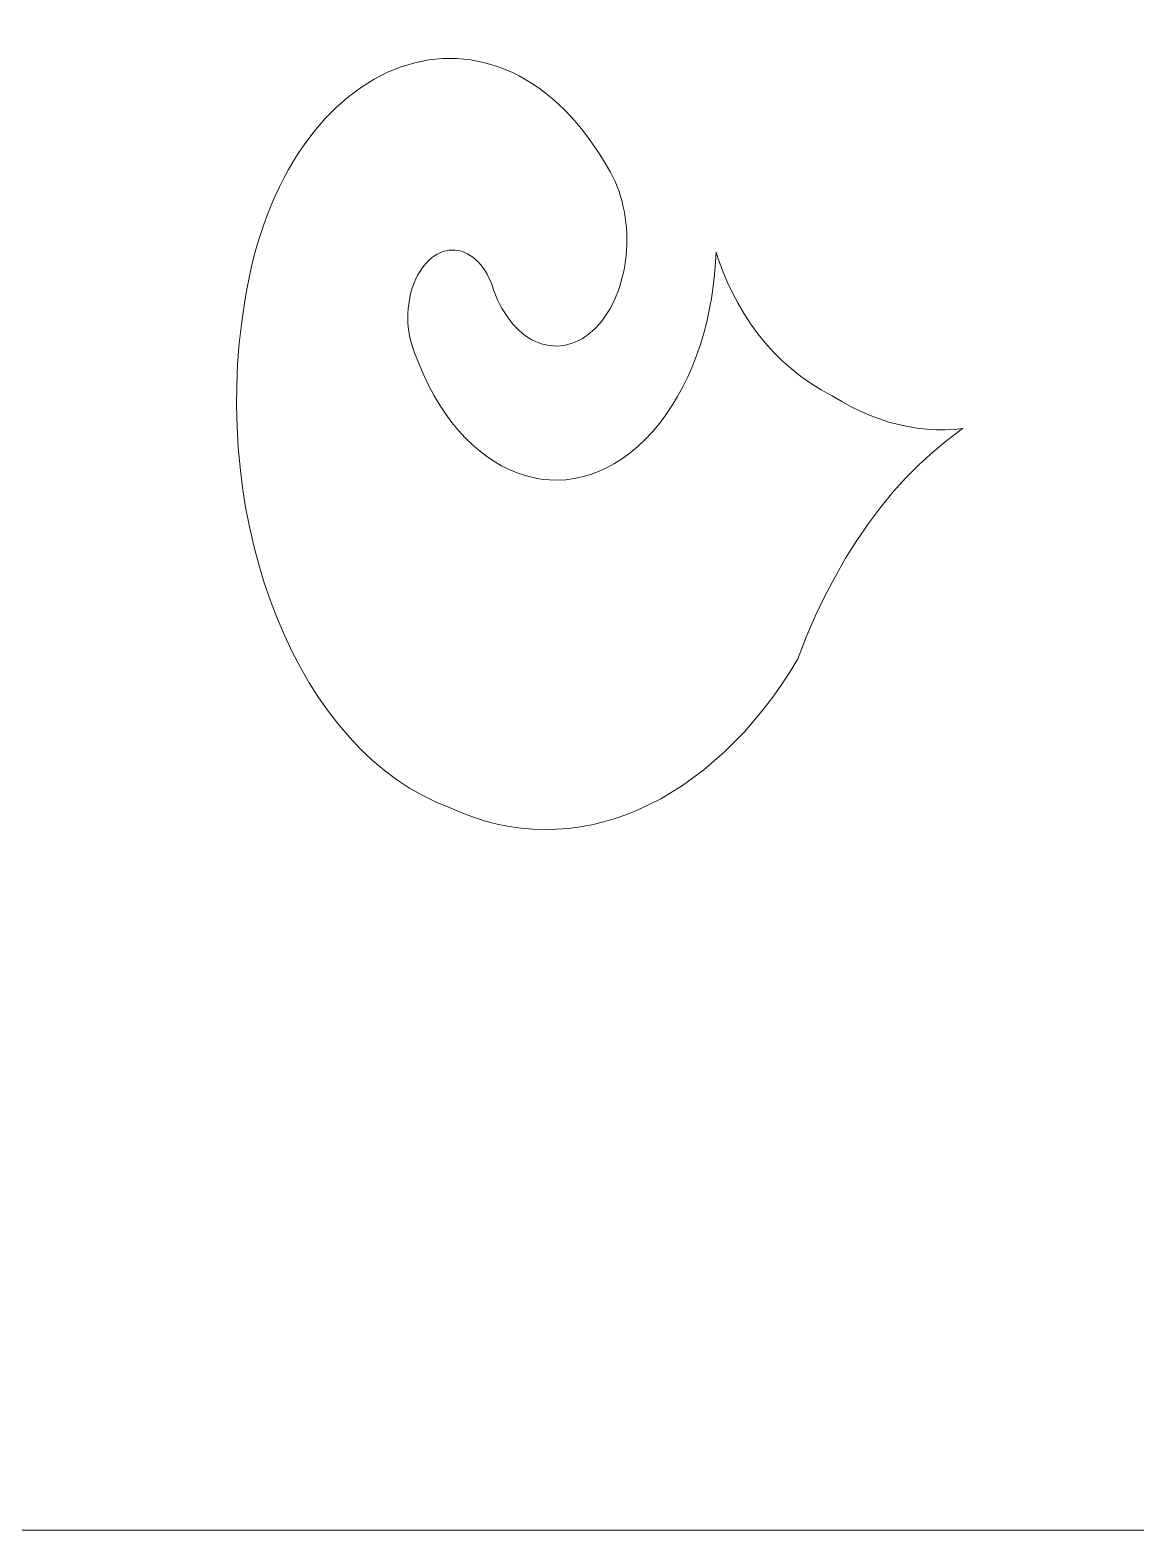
# Model space of a CAD drawing. Header units: centimetres. Extents: x -9.1 to 5.1, y -12.3 to 13.3.
# Drawn here: x -5.335 to -3.776, y -12.328 to -10.215 of the extents above; entities that cross this region are included whole.
import ezdxf

# ---------------------------------------------------------------- set-up
doc = ezdxf.new("R2010")
doc.units = ezdxf.units.CM
doc.header["$MEASUREMENT"] = 0
doc.layers.add('layer 1', color=7, linetype='Continuous')

msp = doc.modelspace()

# ---------------------------------------------------------------- linework, layer by layer
at = {"layer": 'layer 1', "color": 242, "lineweight": 9}
for points, knots in [([(5.08841, -12.32848), (5.08841, -12.32848), (-9.09402, -12.32848), (-9.09402, -12.32848), (-9.09402, -12.32848), (-9.09402, -12.32848), (-9.09402, 0.32731), (-9.09402, 0.32731), (-9.09402, 0.32731), (-9.09402, 0.32731), (5.0911, 0.32731), (5.0911, 0.32731), (5.0911, 0.32731), (5.0911, 0.32731), (5.0911, -12.32848), (5.0911, -12.32848), (5.0911, -12.32848), (5.0911, -12.32848), (5.08841, -12.32848), (5.08841, -12.32848)], [0, 0, 0, 0, 0.1666667, 0.1666667, 0.1666667, 0.1666667, 0.3333333, 0.3333333, 0.3333333, 0.3333333, 0.5, 0.5, 0.5, 0.5, 0.6666667, 0.6666667, 0.6666667, 0.6666667, 1, 1, 1, 1]), ([(-4.02047, -10.77651), (-4.02047, -10.77651), (-4.02307, -10.77825), (-4.02307, -10.77825), (-4.02307, -10.77825), (-4.02307, -10.77825), (-4.04316, -10.79324), (-4.04316, -10.79324), (-4.04316, -10.79324), (-4.04316, -10.79324), (-4.06281, -10.80955), (-4.06281, -10.80955), (-4.06281, -10.80955), (-4.06281, -10.80955), (-4.08202, -10.82716), (-4.08202, -10.82716), (-4.08202, -10.82716), (-4.08202, -10.82716), (-4.10071, -10.84606), (-4.10071, -10.84606), (-4.10071, -10.84606), (-4.10071, -10.84606), (-4.11887, -10.8662), (-4.11887, -10.8662), (-4.11887, -10.8662), (-4.11887, -10.8662), (-4.13646, -10.8876), (-4.13646, -10.8876), (-4.13646, -10.8876), (-4.13646, -10.8876), (-4.15345, -10.91021), (-4.15345, -10.91021), (-4.15345, -10.91021), (-4.15345, -10.91021), (-4.16981, -10.93403), (-4.16981, -10.93403), (-4.16981, -10.93403), (-4.16981, -10.93403), (-4.18551, -10.95902), (-4.18551, -10.95902), (-4.18551, -10.95902), (-4.18551, -10.95902), (-4.20049, -10.98516), (-4.20049, -10.98516), (-4.20049, -10.98516), (-4.20049, -10.98516), (-4.21474, -11.01246), (-4.21474, -11.01246), (-4.21474, -11.01246), (-4.21474, -11.01246), (-4.22822, -11.04086), (-4.22822, -11.04086), (-4.22822, -11.04086), (-4.22822, -11.04086), (-4.2409, -11.07037), (-4.2409, -11.07037), (-4.2409, -11.07037), (-4.2409, -11.07037), (-4.25274, -11.10095), (-4.25274, -11.10095), (-4.25274, -11.10095), (-4.25274, -11.10095), (-4.26435, -11.11985), (-4.26435, -11.11985), (-4.26435, -11.11985), (-4.26435, -11.11985), (-4.27639, -11.13803), (-4.27639, -11.13803), (-4.27639, -11.13803), (-4.27639, -11.13803), (-4.28878, -11.15552), (-4.28878, -11.15552), (-4.28878, -11.15552), (-4.28878, -11.15552), (-4.30155, -11.17227), (-4.30155, -11.17227), (-4.30155, -11.17227), (-4.30155, -11.17227), (-4.31468, -11.1883), (-4.31468, -11.1883), (-4.31468, -11.1883), (-4.31468, -11.1883), (-4.32816, -11.20358), (-4.32816, -11.20358), (-4.32816, -11.20358), (-4.32816, -11.20358), (-4.34194, -11.21811), (-4.34194, -11.21811), (-4.34194, -11.21811), (-4.34194, -11.21811), (-4.35603, -11.23189), (-4.35603, -11.23189), (-4.35603, -11.23189), (-4.35603, -11.23189), (-4.38507, -11.25712), (-4.38507, -11.25712), (-4.38507, -11.25712), (-4.38507, -11.25712), (-4.41512, -11.27922), (-4.41512, -11.27922), (-4.41512, -11.27922), (-4.41512, -11.27922), (-4.44607, -11.29808), (-4.44607, -11.29808), (-4.44607, -11.29808), (-4.44607, -11.29808), (-4.47776, -11.31365), (-4.47776, -11.31365), (-4.47776, -11.31365), (-4.47776, -11.31365), (-4.49385, -11.32018), (-4.49385, -11.32018), (-4.49385, -11.32018), (-4.49385, -11.32018), (-4.51007, -11.32585), (-4.51007, -11.32585), (-4.51007, -11.32585), (-4.51007, -11.32585), (-4.52643, -11.33066), (-4.52643, -11.33066), (-4.52643, -11.33066), (-4.52643, -11.33066), (-4.54289, -11.33461), (-4.54289, -11.33461), (-4.54289, -11.33461), (-4.54289, -11.33461), (-4.55943, -11.33767), (-4.55943, -11.33767), (-4.55943, -11.33767), (-4.55943, -11.33767), (-4.57605, -11.33985), (-4.57605, -11.33985), (-4.57605, -11.33985), (-4.57605, -11.33985), (-4.59272, -11.34114), (-4.59272, -11.34114), (-4.59272, -11.34114), (-4.59272, -11.34114), (-4.60944, -11.3415), (-4.60944, -11.3415), (-4.60944, -11.3415), (-4.60944, -11.3415), (-4.62618, -11.34096), (-4.62618, -11.34096), (-4.62618, -11.34096), (-4.62618, -11.34096), (-4.64293, -11.33949), (-4.64293, -11.33949), (-4.64293, -11.33949), (-4.64293, -11.33949), (-4.65968, -11.33709), (-4.65968, -11.33709), (-4.65968, -11.33709), (-4.65968, -11.33709), (-4.67639, -11.33374), (-4.67639, -11.33374), (-4.67639, -11.33374), (-4.67639, -11.33374), (-4.69305, -11.32944), (-4.69305, -11.32944), (-4.69305, -11.32944), (-4.69305, -11.32944), (-4.70965, -11.32416), (-4.70965, -11.32416), (-4.70965, -11.32416), (-4.70965, -11.32416), (-4.72618, -11.31794), (-4.72618, -11.31794), (-4.72618, -11.31794), (-4.72618, -11.31794), (-4.74262, -11.31071), (-4.74262, -11.31071), (-4.74262, -11.31071), (-4.74262, -11.31071), (-4.76224, -11.30283), (-4.76224, -11.30283), (-4.76224, -11.30283), (-4.76224, -11.30283), (-4.78137, -11.29357), (-4.78137, -11.29357), (-4.78137, -11.29357), (-4.78137, -11.29357), (-4.79999, -11.28296), (-4.79999, -11.28296), (-4.79999, -11.28296), (-4.79999, -11.28296), (-4.81805, -11.27104), (-4.81805, -11.27104), (-4.81805, -11.27104), (-4.81805, -11.27104), (-4.83558, -11.2579), (-4.83558, -11.2579), (-4.83558, -11.2579), (-4.83558, -11.2579), (-4.85252, -11.24355), (-4.85252, -11.24355), (-4.85252, -11.24355), (-4.85252, -11.24355), (-4.86888, -11.22804), (-4.86888, -11.22804), (-4.86888, -11.22804), (-4.86888, -11.22804), (-4.88462, -11.21141), (-4.88462, -11.21141), (-4.88462, -11.21141), (-4.88462, -11.21141), (-4.89974, -11.19372), (-4.89974, -11.19372), (-4.89974, -11.19372), (-4.89974, -11.19372), (-4.91421, -11.17501), (-4.91421, -11.17501), (-4.91421, -11.17501), (-4.91421, -11.17501), (-4.92801, -11.15532), (-4.92801, -11.15532), (-4.92801, -11.15532), (-4.92801, -11.15532), (-4.94113, -11.13471), (-4.94113, -11.13471), (-4.94113, -11.13471), (-4.94113, -11.13471), (-4.95356, -11.1132), (-4.95356, -11.1132), (-4.95356, -11.1132), (-4.95356, -11.1132), (-4.96527, -11.09085), (-4.96527, -11.09085), (-4.96527, -11.09085), (-4.96527, -11.09085), (-4.97623, -11.06772), (-4.97623, -11.06772), (-4.97623, -11.06772), (-4.97623, -11.06772), (-4.98644, -11.04382), (-4.98644, -11.04382), (-4.98644, -11.04382), (-4.98644, -11.04382), (-4.99588, -11.01924), (-4.99588, -11.01924), (-4.99588, -11.01924), (-4.99588, -11.01924), (-5.00452, -10.99398), (-5.00452, -10.99398), (-5.00452, -10.99398), (-5.00452, -10.99398), (-5.01236, -10.9681), (-5.01236, -10.9681), (-5.01236, -10.9681), (-5.01236, -10.9681), (-5.01935, -10.94167), (-5.01935, -10.94167), (-5.01935, -10.94167), (-5.01935, -10.94167), (-5.02551, -10.91471), (-5.02551, -10.91471), (-5.02551, -10.91471), (-5.02551, -10.91471), (-5.03081, -10.88728), (-5.03081, -10.88728), (-5.03081, -10.88728), (-5.03081, -10.88728), (-5.0352, -10.85939), (-5.0352, -10.85939), (-5.0352, -10.85939), (-5.0352, -10.85939), (-5.03871, -10.83113), (-5.03871, -10.83113), (-5.03871, -10.83113), (-5.03871, -10.83113), (-5.04129, -10.80254), (-5.04129, -10.80254), (-5.04129, -10.80254), (-5.04129, -10.80254), (-5.04292, -10.77363), (-5.04292, -10.77363), (-5.04292, -10.77363), (-5.04292, -10.77363), (-5.0436, -10.74448), (-5.0436, -10.74448), (-5.0436, -10.74448), (-5.0436, -10.74448), (-5.04331, -10.71511), (-5.04331, -10.71511), (-5.04331, -10.71511), (-5.04331, -10.71511), (-5.04204, -10.6856), (-5.04204, -10.6856), (-5.04204, -10.6856), (-5.04204, -10.6856), (-5.03972, -10.65597), (-5.03972, -10.65597), (-5.03972, -10.65597), (-5.03972, -10.65597), (-5.0364, -10.62624), (-5.0364, -10.62624), (-5.0364, -10.62624), (-5.0364, -10.62624), (-5.03201, -10.59651), (-5.03201, -10.59651), (-5.03201, -10.59651), (-5.03201, -10.59651), (-5.0292, -10.58001), (-5.0292, -10.58001), (-5.0292, -10.58001), (-5.0292, -10.58001), (-5.02605, -10.56386), (-5.02605, -10.56386), (-5.02605, -10.56386), (-5.02605, -10.56386), (-5.02254, -10.5481), (-5.02254, -10.5481), (-5.02254, -10.5481), (-5.02254, -10.5481), (-5.01871, -10.5327), (-5.01871, -10.5327), (-5.01871, -10.5327), (-5.01871, -10.5327), (-5.01455, -10.51769), (-5.01455, -10.51769), (-5.01455, -10.51769), (-5.01455, -10.51769), (-5.01006, -10.50306), (-5.01006, -10.50306), (-5.01006, -10.50306), (-5.01006, -10.50306), (-5.00528, -10.48881), (-5.00528, -10.48881), (-5.00528, -10.48881), (-5.00528, -10.48881), (-5.00018, -10.47495), (-5.00018, -10.47495), (-5.00018, -10.47495), (-5.00018, -10.47495), (-4.9948, -10.46148), (-4.9948, -10.46148), (-4.9948, -10.46148), (-4.9948, -10.46148), (-4.98915, -10.4484), (-4.98915, -10.4484), (-4.98915, -10.4484), (-4.98915, -10.4484), (-4.98322, -10.43573), (-4.98322, -10.43573), (-4.98322, -10.43573), (-4.98322, -10.43573), (-4.97702, -10.42344), (-4.97702, -10.42344), (-4.97702, -10.42344), (-4.97702, -10.42344), (-4.97057, -10.41157), (-4.97057, -10.41157), (-4.97057, -10.41157), (-4.97057, -10.41157), (-4.96388, -10.40009), (-4.96388, -10.40009), (-4.96388, -10.40009), (-4.96388, -10.40009), (-4.95695, -10.38905), (-4.95695, -10.38905), (-4.95695, -10.38905), (-4.95695, -10.38905), (-4.9498, -10.3784), (-4.9498, -10.3784), (-4.9498, -10.3784), (-4.9498, -10.3784), (-4.93482, -10.35835), (-4.93482, -10.35835), (-4.93482, -10.35835), (-4.93482, -10.35835), (-4.91906, -10.34), (-4.91906, -10.34), (-4.91906, -10.34), (-4.91906, -10.34), (-4.90258, -10.32337), (-4.90258, -10.32337), (-4.90258, -10.32337), (-4.90258, -10.32337), (-4.88545, -10.30847), (-4.88545, -10.30847), (-4.88545, -10.30847), (-4.88545, -10.30847), (-4.86773, -10.29534), (-4.86773, -10.29534), (-4.86773, -10.29534), (-4.86773, -10.29534), (-4.8495, -10.284), (-4.8495, -10.284), (-4.8495, -10.284), (-4.8495, -10.284), (-4.83082, -10.27448), (-4.83082, -10.27448), (-4.83082, -10.27448), (-4.83082, -10.27448), (-4.8118, -10.26681), (-4.8118, -10.26681), (-4.8118, -10.26681), (-4.8118, -10.26681), (-4.79248, -10.261), (-4.79248, -10.261), (-4.79248, -10.261), (-4.79248, -10.261), (-4.77293, -10.25709), (-4.77293, -10.25709), (-4.77293, -10.25709), (-4.77293, -10.25709), (-4.75323, -10.25509), (-4.75323, -10.25509), (-4.75323, -10.25509), (-4.75323, -10.25509), (-4.73346, -10.25504), (-4.73346, -10.25504), (-4.73346, -10.25504), (-4.73346, -10.25504), (-4.71369, -10.25696), (-4.71369, -10.25696), (-4.71369, -10.25696), (-4.71369, -10.25696), (-4.69399, -10.26087), (-4.69399, -10.26087), (-4.69399, -10.26087), (-4.69399, -10.26087), (-4.67444, -10.26681), (-4.67444, -10.26681), (-4.67444, -10.26681), (-4.67444, -10.26681), (-4.65508, -10.27478), (-4.65508, -10.27478), (-4.65508, -10.27478), (-4.65508, -10.27478), (-4.64552, -10.27956), (-4.64552, -10.27956), (-4.64552, -10.27956), (-4.64552, -10.27956), (-4.63603, -10.28485), (-4.63603, -10.28485), (-4.63603, -10.28485), (-4.63603, -10.28485), (-4.62662, -10.29066), (-4.62662, -10.29066), (-4.62662, -10.29066), (-4.62662, -10.29066), (-4.61732, -10.29699), (-4.61732, -10.29699), (-4.61732, -10.29699), (-4.61732, -10.29699), (-4.60812, -10.30387), (-4.60812, -10.30387), (-4.60812, -10.30387), (-4.60812, -10.30387), (-4.59906, -10.31127), (-4.59906, -10.31127), (-4.59906, -10.31127), (-4.59906, -10.31127), (-4.5901, -10.3192), (-4.5901, -10.3192), (-4.5901, -10.3192), (-4.5901, -10.3192), (-4.58129, -10.32769), (-4.58129, -10.32769), (-4.58129, -10.32769), (-4.58129, -10.32769), (-4.57263, -10.33671), (-4.57263, -10.33671), (-4.57263, -10.33671), (-4.57263, -10.33671), (-4.5641, -10.34629), (-4.5641, -10.34629), (-4.5641, -10.34629), (-4.5641, -10.34629), (-4.55574, -10.3564), (-4.55574, -10.3564), (-4.55574, -10.3564), (-4.55574, -10.3564), (-4.54756, -10.36707), (-4.54756, -10.36707), (-4.54756, -10.36707), (-4.54756, -10.36707), (-4.53956, -10.37831), (-4.53956, -10.37831), (-4.53956, -10.37831), (-4.53956, -10.37831), (-4.53174, -10.3901), (-4.53174, -10.3901), (-4.53174, -10.3901), (-4.53174, -10.3901), (-4.52412, -10.40244), (-4.52412, -10.40244), (-4.52412, -10.40244), (-4.52412, -10.40244), (-4.51672, -10.41537), (-4.51672, -10.41537), (-4.51672, -10.41537), (-4.51672, -10.41537), (-4.51332, -10.42184), (-4.51332, -10.42184), (-4.51332, -10.42184), (-4.51332, -10.42184), (-4.5102, -10.42852), (-4.5102, -10.42852), (-4.5102, -10.42852), (-4.5102, -10.42852), (-4.50736, -10.43535), (-4.50736, -10.43535), (-4.50736, -10.43535), (-4.50736, -10.43535), (-4.50478, -10.44233), (-4.50478, -10.44233), (-4.50478, -10.44233), (-4.50478, -10.44233), (-4.50249, -10.44945), (-4.50249, -10.44945), (-4.50249, -10.44945), (-4.50249, -10.44945), (-4.50046, -10.45669), (-4.50046, -10.45669), (-4.50046, -10.45669), (-4.50046, -10.45669), (-4.49871, -10.46402), (-4.49871, -10.46402), (-4.49871, -10.46402), (-4.49871, -10.46402), (-4.49724, -10.47146), (-4.49724, -10.47146), (-4.49724, -10.47146), (-4.49724, -10.47146), (-4.49601, -10.47896), (-4.49601, -10.47896), (-4.49601, -10.47896), (-4.49601, -10.47896), (-4.49504, -10.48652), (-4.49504, -10.48652), (-4.49504, -10.48652), (-4.49504, -10.48652), (-4.49436, -10.49411), (-4.49436, -10.49411), (-4.49436, -10.49411), (-4.49436, -10.49411), (-4.49392, -10.50173), (-4.49392, -10.50173), (-4.49392, -10.50173), (-4.49392, -10.50173), (-4.49376, -10.50937), (-4.49376, -10.50937), (-4.49376, -10.50937), (-4.49376, -10.50937), (-4.49385, -10.51698), (-4.49385, -10.51698), (-4.49385, -10.51698), (-4.49385, -10.51698), (-4.49419, -10.52458), (-4.49419, -10.52458), (-4.49419, -10.52458), (-4.49419, -10.52458), (-4.49479, -10.53214), (-4.49479, -10.53214), (-4.49479, -10.53214), (-4.49479, -10.53214), (-4.49565, -10.53964), (-4.49565, -10.53964), (-4.49565, -10.53964), (-4.49565, -10.53964), (-4.49675, -10.54708), (-4.49675, -10.54708), (-4.49675, -10.54708), (-4.49675, -10.54708), (-4.49811, -10.55443), (-4.49811, -10.55443), (-4.49811, -10.55443), (-4.49811, -10.55443), (-4.49971, -10.56168), (-4.49971, -10.56168), (-4.49971, -10.56168), (-4.49971, -10.56168), (-4.50157, -10.56879), (-4.50157, -10.56879), (-4.50157, -10.56879), (-4.50157, -10.56879), (-4.50367, -10.57579), (-4.50367, -10.57579), (-4.50367, -10.57579), (-4.50367, -10.57579), (-4.50602, -10.58262), (-4.50602, -10.58262), (-4.50602, -10.58262), (-4.50602, -10.58262), (-4.50861, -10.5893), (-4.50861, -10.5893), (-4.50861, -10.5893), (-4.50861, -10.5893), (-4.51145, -10.5958), (-4.51145, -10.5958), (-4.51145, -10.5958), (-4.51145, -10.5958), (-4.51452, -10.60208), (-4.51452, -10.60208), (-4.51452, -10.60208), (-4.51452, -10.60208), (-4.51782, -10.60816), (-4.51782, -10.60816), (-4.51782, -10.60816), (-4.51782, -10.60816), (-4.52137, -10.61402), (-4.52137, -10.61402), (-4.52137, -10.61402), (-4.52137, -10.61402), (-4.52517, -10.61962), (-4.52517, -10.61962), (-4.52517, -10.61962), (-4.52517, -10.61962), (-4.52918, -10.62497), (-4.52918, -10.62497), (-4.52918, -10.62497), (-4.52918, -10.62497), (-4.53343, -10.63003), (-4.53343, -10.63003), (-4.53343, -10.63003), (-4.53343, -10.63003), (-4.53792, -10.63481), (-4.53792, -10.63481), (-4.53792, -10.63481), (-4.53792, -10.63481), (-4.54257, -10.6392), (-4.54257, -10.6392), (-4.54257, -10.6392), (-4.54257, -10.6392), (-4.54732, -10.64318), (-4.54732, -10.64318), (-4.54732, -10.64318), (-4.54732, -10.64318), (-4.55213, -10.64672), (-4.55213, -10.64672), (-4.55213, -10.64672), (-4.55213, -10.64672), (-4.55703, -10.64984), (-4.55703, -10.64984), (-4.55703, -10.64984), (-4.55703, -10.64984), (-4.56199, -10.65254), (-4.56199, -10.65254), (-4.56199, -10.65254), (-4.56199, -10.65254), (-4.567, -10.65483), (-4.567, -10.65483), (-4.567, -10.65483), (-4.567, -10.65483), (-4.57205, -10.6567), (-4.57205, -10.6567), (-4.57205, -10.6567), (-4.57205, -10.6567), (-4.57714, -10.65816), (-4.57714, -10.65816), (-4.57714, -10.65816), (-4.57714, -10.65816), (-4.58225, -10.65921), (-4.58225, -10.65921), (-4.58225, -10.65921), (-4.58225, -10.65921), (-4.58735, -10.65988), (-4.58735, -10.65988), (-4.58735, -10.65988), (-4.58735, -10.65988), (-4.59247, -10.66014), (-4.59247, -10.66014), (-4.59247, -10.66014), (-4.59247, -10.66014), (-4.59756, -10.66), (-4.59756, -10.66), (-4.59756, -10.66), (-4.59756, -10.66), (-4.60266, -10.65949), (-4.60266, -10.65949), (-4.60266, -10.65949), (-4.60266, -10.65949), (-4.6077, -10.65858), (-4.6077, -10.65858), (-4.6077, -10.65858), (-4.6077, -10.65858), (-4.61272, -10.6573), (-4.61272, -10.6573), (-4.61272, -10.6573), (-4.61272, -10.6573), (-4.61767, -10.65563), (-4.61767, -10.65563), (-4.61767, -10.65563), (-4.61767, -10.65563), (-4.62257, -10.65359), (-4.62257, -10.65359), (-4.62257, -10.65359), (-4.62257, -10.65359), (-4.62738, -10.65119), (-4.62738, -10.65119), (-4.62738, -10.65119), (-4.62738, -10.65119), (-4.63212, -10.64842), (-4.63212, -10.64842), (-4.63212, -10.64842), (-4.63212, -10.64842), (-4.63677, -10.64528), (-4.63677, -10.64528), (-4.63677, -10.64528), (-4.63677, -10.64528), (-4.64131, -10.64179), (-4.64131, -10.64179), (-4.64131, -10.64179), (-4.64131, -10.64179), (-4.64573, -10.63794), (-4.64573, -10.63794), (-4.64573, -10.63794), (-4.64573, -10.63794), (-4.65003, -10.63376), (-4.65003, -10.63376), (-4.65003, -10.63376), (-4.65003, -10.63376), (-4.65421, -10.62921), (-4.65421, -10.62921), (-4.65421, -10.62921), (-4.65421, -10.62921), (-4.65823, -10.62433), (-4.65823, -10.62433), (-4.65823, -10.62433), (-4.65823, -10.62433), (-4.66209, -10.61911), (-4.66209, -10.61911), (-4.66209, -10.61911), (-4.66209, -10.61911), (-4.66579, -10.61356), (-4.66579, -10.61356), (-4.66579, -10.61356), (-4.66579, -10.61356), (-4.66932, -10.60767), (-4.66932, -10.60767), (-4.66932, -10.60767), (-4.66932, -10.60767), (-4.67265, -10.60146), (-4.67265, -10.60146), (-4.67265, -10.60146), (-4.67265, -10.60146), (-4.67579, -10.59492), (-4.67579, -10.59492), (-4.67579, -10.59492), (-4.67579, -10.59492), (-4.67873, -10.58806), (-4.67873, -10.58806), (-4.67873, -10.58806), (-4.67873, -10.58806), (-4.68143, -10.5809), (-4.68143, -10.5809), (-4.68143, -10.5809), (-4.68143, -10.5809), (-4.68336, -10.57497), (-4.68336, -10.57497), (-4.68336, -10.57497), (-4.68336, -10.57497), (-4.68555, -10.56931), (-4.68555, -10.56931), (-4.68555, -10.56931), (-4.68555, -10.56931), (-4.68798, -10.56393), (-4.68798, -10.56393), (-4.68798, -10.56393), (-4.68798, -10.56393), (-4.69063, -10.55883), (-4.69063, -10.55883), (-4.69063, -10.55883), (-4.69063, -10.55883), (-4.69349, -10.55404), (-4.69349, -10.55404), (-4.69349, -10.55404), (-4.69349, -10.55404), (-4.69655, -10.54956), (-4.69655, -10.54956), (-4.69655, -10.54956), (-4.69655, -10.54956), (-4.6998, -10.54542), (-4.6998, -10.54542), (-4.6998, -10.54542), (-4.6998, -10.54542), (-4.70324, -10.5416), (-4.70324, -10.5416), (-4.70324, -10.5416), (-4.70324, -10.5416), (-4.70681, -10.53815), (-4.70681, -10.53815), (-4.70681, -10.53815), (-4.70681, -10.53815), (-4.71056, -10.53507), (-4.71056, -10.53507), (-4.71056, -10.53507), (-4.71056, -10.53507), (-4.71445, -10.53237), (-4.71445, -10.53237), (-4.71445, -10.53237), (-4.71445, -10.53237), (-4.71845, -10.53005), (-4.71845, -10.53005), (-4.71845, -10.53005), (-4.71845, -10.53005), (-4.72256, -10.52815), (-4.72256, -10.52815), (-4.72256, -10.52815), (-4.72256, -10.52815), (-4.72678, -10.52667), (-4.72678, -10.52667), (-4.72678, -10.52667), (-4.72678, -10.52667), (-4.7311, -10.52562), (-4.7311, -10.52562), (-4.7311, -10.52562), (-4.7311, -10.52562), (-4.73547, -10.52501), (-4.73547, -10.52501), (-4.73547, -10.52501), (-4.73547, -10.52501), (-4.73987, -10.52486), (-4.73987, -10.52486), (-4.73987, -10.52486), (-4.73987, -10.52486), (-4.74423, -10.52517), (-4.74423, -10.52517), (-4.74423, -10.52517), (-4.74423, -10.52517), (-4.74854, -10.52591), (-4.74854, -10.52591), (-4.74854, -10.52591), (-4.74854, -10.52591), (-4.75277, -10.52709), (-4.75277, -10.52709), (-4.75277, -10.52709), (-4.75277, -10.52709), (-4.75693, -10.5287), (-4.75693, -10.5287), (-4.75693, -10.5287), (-4.75693, -10.5287), (-4.76099, -10.53072), (-4.76099, -10.53072), (-4.76099, -10.53072), (-4.76099, -10.53072), (-4.76496, -10.53314), (-4.76496, -10.53314), (-4.76496, -10.53314), (-4.76496, -10.53314), (-4.76877, -10.53594), (-4.76877, -10.53594), (-4.76877, -10.53594), (-4.76877, -10.53594), (-4.77247, -10.53914), (-4.77247, -10.53914), (-4.77247, -10.53914), (-4.77247, -10.53914), (-4.77602, -10.54269), (-4.77602, -10.54269), (-4.77602, -10.54269), (-4.77602, -10.54269), (-4.7794, -10.54662), (-4.7794, -10.54662), (-4.7794, -10.54662), (-4.7794, -10.54662), (-4.78262, -10.55089), (-4.78262, -10.55089), (-4.78262, -10.55089), (-4.78262, -10.55089), (-4.78563, -10.55549), (-4.78563, -10.55549), (-4.78563, -10.55549), (-4.78563, -10.55549), (-4.78845, -10.56043), (-4.78845, -10.56043), (-4.78845, -10.56043), (-4.78845, -10.56043), (-4.79105, -10.56566), (-4.79105, -10.56566), (-4.79105, -10.56566), (-4.79105, -10.56566), (-4.79344, -10.57122), (-4.79344, -10.57122), (-4.79344, -10.57122), (-4.79344, -10.57122), (-4.79555, -10.57701), (-4.79555, -10.57701), (-4.79555, -10.57701), (-4.79555, -10.57701), (-4.79738, -10.58296), (-4.79738, -10.58296), (-4.79738, -10.58296), (-4.79738, -10.58296), (-4.79891, -10.58902), (-4.79891, -10.58902), (-4.79891, -10.58902), (-4.79891, -10.58902), (-4.80015, -10.59521), (-4.80015, -10.59521), (-4.80015, -10.59521), (-4.80015, -10.59521), (-4.80111, -10.60148), (-4.80111, -10.60148), (-4.80111, -10.60148), (-4.80111, -10.60148), (-4.80179, -10.60781), (-4.80179, -10.60781), (-4.80179, -10.60781), (-4.80179, -10.60781), (-4.80218, -10.61418), (-4.80218, -10.61418), (-4.80218, -10.61418), (-4.80218, -10.61418), (-4.80226, -10.62057), (-4.80226, -10.62057), (-4.80226, -10.62057), (-4.80226, -10.62057), (-4.80209, -10.62696), (-4.80209, -10.62696), (-4.80209, -10.62696), (-4.80209, -10.62696), (-4.8016, -10.63332), (-4.8016, -10.63332), (-4.8016, -10.63332), (-4.8016, -10.63332), (-4.80083, -10.63963), (-4.80083, -10.63963), (-4.80083, -10.63963), (-4.80083, -10.63963), (-4.79979, -10.64585), (-4.79979, -10.64585), (-4.79979, -10.64585), (-4.79979, -10.64585), (-4.79844, -10.652), (-4.79844, -10.652), (-4.79844, -10.652), (-4.79844, -10.652), (-4.79681, -10.65801), (-4.79681, -10.65801), (-4.79681, -10.65801), (-4.79681, -10.65801), (-4.79491, -10.6639), (-4.79491, -10.6639), (-4.79491, -10.6639), (-4.79491, -10.6639), (-4.7927, -10.66961), (-4.7927, -10.66961), (-4.7927, -10.66961), (-4.7927, -10.66961), (-4.78655, -10.68585), (-4.78655, -10.68585), (-4.78655, -10.68585), (-4.78655, -10.68585), (-4.77992, -10.70137), (-4.77992, -10.70137), (-4.77992, -10.70137), (-4.77992, -10.70137), (-4.77282, -10.71616), (-4.77282, -10.71616), (-4.77282, -10.71616), (-4.77282, -10.71616), (-4.76527, -10.73023), (-4.76527, -10.73023), (-4.76527, -10.73023), (-4.76527, -10.73023), (-4.75729, -10.74357), (-4.75729, -10.74357), (-4.75729, -10.74357), (-4.75729, -10.74357), (-4.74891, -10.75614), (-4.74891, -10.75614), (-4.74891, -10.75614), (-4.74891, -10.75614), (-4.74016, -10.76796), (-4.74016, -10.76796), (-4.74016, -10.76796), (-4.74016, -10.76796), (-4.73105, -10.77903), (-4.73105, -10.77903), (-4.73105, -10.77903), (-4.73105, -10.77903), (-4.72162, -10.7893), (-4.72162, -10.7893), (-4.72162, -10.7893), (-4.72162, -10.7893), (-4.71187, -10.7988), (-4.71187, -10.7988), (-4.71187, -10.7988), (-4.71187, -10.7988), (-4.70184, -10.80751), (-4.70184, -10.80751), (-4.70184, -10.80751), (-4.70184, -10.80751), (-4.69156, -10.81542), (-4.69156, -10.81542), (-4.69156, -10.81542), (-4.69156, -10.81542), (-4.68105, -10.82251), (-4.68105, -10.82251), (-4.68105, -10.82251), (-4.68105, -10.82251), (-4.67032, -10.82878), (-4.67032, -10.82878), (-4.67032, -10.82878), (-4.67032, -10.82878), (-4.6594, -10.83424), (-4.6594, -10.83424), (-4.6594, -10.83424), (-4.6594, -10.83424), (-4.64832, -10.83884), (-4.64832, -10.83884), (-4.64832, -10.83884), (-4.64832, -10.83884), (-4.63708, -10.84262), (-4.63708, -10.84262), (-4.63708, -10.84262), (-4.63708, -10.84262), (-4.62575, -10.84553), (-4.62575, -10.84553), (-4.62575, -10.84553), (-4.62575, -10.84553), (-4.61431, -10.84758), (-4.61431, -10.84758), (-4.61431, -10.84758), (-4.61431, -10.84758), (-4.60281, -10.84876), (-4.60281, -10.84876), (-4.60281, -10.84876), (-4.60281, -10.84876), (-4.59125, -10.84906), (-4.59125, -10.84906), (-4.59125, -10.84906), (-4.59125, -10.84906), (-4.57966, -10.84847), (-4.57966, -10.84847), (-4.57966, -10.84847), (-4.57966, -10.84847), (-4.56809, -10.84697), (-4.56809, -10.84697), (-4.56809, -10.84697), (-4.56809, -10.84697), (-4.55653, -10.84458), (-4.55653, -10.84458), (-4.55653, -10.84458), (-4.55653, -10.84458), (-4.54502, -10.84127), (-4.54502, -10.84127), (-4.54502, -10.84127), (-4.54502, -10.84127), (-4.53358, -10.83702), (-4.53358, -10.83702), (-4.53358, -10.83702), (-4.53358, -10.83702), (-4.52223, -10.83186), (-4.52223, -10.83186), (-4.52223, -10.83186), (-4.52223, -10.83186), (-4.51101, -10.82575), (-4.51101, -10.82575), (-4.51101, -10.82575), (-4.51101, -10.82575), (-4.49992, -10.81868), (-4.49992, -10.81868), (-4.49992, -10.81868), (-4.49992, -10.81868), (-4.489, -10.81066), (-4.489, -10.81066), (-4.489, -10.81066), (-4.489, -10.81066), (-4.47825, -10.80166), (-4.47825, -10.80166), (-4.47825, -10.80166), (-4.47825, -10.80166), (-4.46773, -10.79169), (-4.46773, -10.79169), (-4.46773, -10.79169), (-4.46773, -10.79169), (-4.45758, -10.78089), (-4.45758, -10.78089), (-4.45758, -10.78089), (-4.45758, -10.78089), (-4.44795, -10.76941), (-4.44795, -10.76941), (-4.44795, -10.76941), (-4.44795, -10.76941), (-4.43886, -10.75732), (-4.43886, -10.75732), (-4.43886, -10.75732), (-4.43886, -10.75732), (-4.43027, -10.74462), (-4.43027, -10.74462), (-4.43027, -10.74462), (-4.43027, -10.74462), (-4.42223, -10.73138), (-4.42223, -10.73138), (-4.42223, -10.73138), (-4.42223, -10.73138), (-4.41475, -10.71761), (-4.41475, -10.71761), (-4.41475, -10.71761), (-4.41475, -10.71761), (-4.40777, -10.70336), (-4.40777, -10.70336), (-4.40777, -10.70336), (-4.40777, -10.70336), (-4.40137, -10.68866), (-4.40137, -10.68866), (-4.40137, -10.68866), (-4.40137, -10.68866), (-4.3955, -10.67355), (-4.3955, -10.67355), (-4.3955, -10.67355), (-4.3955, -10.67355), (-4.39017, -10.65805), (-4.39017, -10.65805), (-4.39017, -10.65805), (-4.39017, -10.65805), (-4.38541, -10.64223), (-4.38541, -10.64223), (-4.38541, -10.64223), (-4.38541, -10.64223), (-4.38121, -10.62609), (-4.38121, -10.62609), (-4.38121, -10.62609), (-4.38121, -10.62609), (-4.37757, -10.6097), (-4.37757, -10.6097), (-4.37757, -10.6097), (-4.37757, -10.6097), (-4.3745, -10.59306), (-4.3745, -10.59306), (-4.3745, -10.59306), (-4.3745, -10.59306), (-4.37199, -10.57622), (-4.37199, -10.57622), (-4.37199, -10.57622), (-4.37199, -10.57622), (-4.37005, -10.55924), (-4.37005, -10.55924), (-4.37005, -10.55924), (-4.37005, -10.55924), (-4.36869, -10.54212), (-4.36869, -10.54212), (-4.36869, -10.54212), (-4.36869, -10.54212), (-4.36804, -10.52784), (-4.36804, -10.52784), (-4.36804, -10.52784), (-4.36804, -10.52784), (-4.36498, -10.5373), (-4.36498, -10.5373), (-4.36498, -10.5373), (-4.36498, -10.5373), (-4.35895, -10.55359), (-4.35895, -10.55359), (-4.35895, -10.55359), (-4.35895, -10.55359), (-4.3523, -10.56953), (-4.3523, -10.56953), (-4.3523, -10.56953), (-4.3523, -10.56953), (-4.34502, -10.58509), (-4.34502, -10.58509), (-4.34502, -10.58509), (-4.34502, -10.58509), (-4.33705, -10.60022), (-4.33705, -10.60022), (-4.33705, -10.60022), (-4.33705, -10.60022), (-4.32844, -10.61492), (-4.32844, -10.61492), (-4.32844, -10.61492), (-4.32844, -10.61492), (-4.31917, -10.62913), (-4.31917, -10.62913), (-4.31917, -10.62913), (-4.31917, -10.62913), (-4.30921, -10.64284), (-4.30921, -10.64284), (-4.30921, -10.64284), (-4.30921, -10.64284), (-4.29857, -10.656), (-4.29857, -10.656), (-4.29857, -10.656), (-4.29857, -10.656), (-4.28725, -10.66859), (-4.28725, -10.66859), (-4.28725, -10.66859), (-4.28725, -10.66859), (-4.27522, -10.68057), (-4.27522, -10.68057), (-4.27522, -10.68057), (-4.27522, -10.68057), (-4.26248, -10.69191), (-4.26248, -10.69191), (-4.26248, -10.69191), (-4.26248, -10.69191), (-4.24903, -10.70258), (-4.24903, -10.70258), (-4.24903, -10.70258), (-4.24903, -10.70258), (-4.23485, -10.71256), (-4.23485, -10.71256), (-4.23485, -10.71256), (-4.23485, -10.71256), (-4.21998, -10.7218), (-4.21998, -10.7218), (-4.21998, -10.7218), (-4.21998, -10.7218), (-4.20434, -10.73026), (-4.20434, -10.73026), (-4.20434, -10.73026), (-4.20434, -10.73026), (-4.19107, -10.73833), (-4.19107, -10.73833), (-4.19107, -10.73833), (-4.19107, -10.73833), (-4.17777, -10.74563), (-4.17777, -10.74563), (-4.17777, -10.74563), (-4.17777, -10.74563), (-4.16444, -10.75215), (-4.16444, -10.75215), (-4.16444, -10.75215), (-4.16444, -10.75215), (-4.15113, -10.75793), (-4.15113, -10.75793), (-4.15113, -10.75793), (-4.15113, -10.75793), (-4.13779, -10.76295), (-4.13779, -10.76295), (-4.13779, -10.76295), (-4.13779, -10.76295), (-4.12448, -10.76724), (-4.12448, -10.76724), (-4.12448, -10.76724), (-4.12448, -10.76724), (-4.11121, -10.77081), (-4.11121, -10.77081), (-4.11121, -10.77081), (-4.11121, -10.77081), (-4.09793, -10.77366), (-4.09793, -10.77366), (-4.09793, -10.77366), (-4.09793, -10.77366), (-4.08471, -10.77581), (-4.08471, -10.77581), (-4.08471, -10.77581), (-4.08471, -10.77581), (-4.07153, -10.77728), (-4.07153, -10.77728), (-4.07153, -10.77728), (-4.07153, -10.77728), (-4.05842, -10.77806), (-4.05842, -10.77806), (-4.05842, -10.77806), (-4.05842, -10.77806), (-4.04538, -10.77818), (-4.04538, -10.77818), (-4.04538, -10.77818), (-4.04538, -10.77818), (-4.03241, -10.77763), (-4.03241, -10.77763), (-4.03241, -10.77763), (-4.03241, -10.77763), (-4.02047, -10.77651), (-4.02047, -10.77651)], [0, 0, 0, 0, 0.0031646, 0.0031646, 0.0031646, 0.0031646, 0.0063291, 0.0063291, 0.0063291, 0.0063291, 0.0094937, 0.0094937, 0.0094937, 0.0094937, 0.0126582, 0.0126582, 0.0126582, 0.0126582, 0.0158228, 0.0158228, 0.0158228, 0.0158228, 0.0189873, 0.0189873, 0.0189873, 0.0189873, 0.0221519, 0.0221519, 0.0221519, 0.0221519, 0.0253165, 0.0253165, 0.0253165, 0.0253165, 0.028481, 0.028481, 0.028481, 0.028481, 0.0316456, 0.0316456, 0.0316456, 0.0316456, 0.0348101, 0.0348101, 0.0348101, 0.0348101, 0.0379747, 0.0379747, 0.0379747, 0.0379747, 0.0411392, 0.0411392, 0.0411392, 0.0411392, 0.0443038, 0.0443038, 0.0443038, 0.0443038, 0.0474684, 0.0474684, 0.0474684, 0.0474684, 0.0506329, 0.0506329, 0.0506329, 0.0506329, 0.0537975, 0.0537975, 0.0537975, 0.0537975, 0.056962, 0.056962, 0.056962, 0.056962, 0.0601266, 0.0601266, 0.0601266, 0.0601266, 0.0632911, 0.0632911, 0.0632911, 0.0632911, 0.0664557, 0.0664557, 0.0664557, 0.0664557, 0.0696203, 0.0696203, 0.0696203, 0.0696203, 0.0727848, 0.0727848, 0.0727848, 0.0727848, 0.0759494, 0.0759494, 0.0759494, 0.0759494, 0.0791139, 0.0791139, 0.0791139, 0.0791139, 0.0822785, 0.0822785, 0.0822785, 0.0822785, 0.085443, 0.085443, 0.085443, 0.085443, 0.0886076, 0.0886076, 0.0886076, 0.0886076, 0.0917722, 0.0917722, 0.0917722, 0.0917722, 0.0949367, 0.0949367, 0.0949367, 0.0949367, 0.0981013, 0.0981013, 0.0981013, 0.0981013, 0.1012658, 0.1012658, 0.1012658, 0.1012658, 0.1044304, 0.1044304, 0.1044304, 0.1044304, 0.1075949, 0.1075949, 0.1075949, 0.1075949, 0.1107595, 0.1107595, 0.1107595, 0.1107595, 0.1139241, 0.1139241, 0.1139241, 0.1139241, 0.1170886, 0.1170886, 0.1170886, 0.1170886, 0.1202532, 0.1202532, 0.1202532, 0.1202532, 0.1234177, 0.1234177, 0.1234177, 0.1234177, 0.1265823, 0.1265823, 0.1265823, 0.1265823, 0.1297468, 0.1297468, 0.1297468, 0.1297468, 0.1329114, 0.1329114, 0.1329114, 0.1329114, 0.1360759, 0.1360759, 0.1360759, 0.1360759, 0.1392405, 0.1392405, 0.1392405, 0.1392405, 0.1424051, 0.1424051, 0.1424051, 0.1424051, 0.1455696, 0.1455696, 0.1455696, 0.1455696, 0.1487342, 0.1487342, 0.1487342, 0.1487342, 0.1518987, 0.1518987, 0.1518987, 0.1518987, 0.1550633, 0.1550633, 0.1550633, 0.1550633, 0.1582278, 0.1582278, 0.1582278, 0.1582278, 0.1613924, 0.1613924, 0.1613924, 0.1613924, 0.164557, 0.164557, 0.164557, 0.164557, 0.1677215, 0.1677215, 0.1677215, 0.1677215, 0.1708861, 0.1708861, 0.1708861, 0.1708861, 0.1740506, 0.1740506, 0.1740506, 0.1740506, 0.1772152, 0.1772152, 0.1772152, 0.1772152, 0.1803797, 0.1803797, 0.1803797, 0.1803797, 0.1835443, 0.1835443, 0.1835443, 0.1835443, 0.1867089, 0.1867089, 0.1867089, 0.1867089, 0.1898734, 0.1898734, 0.1898734, 0.1898734, 0.193038, 0.193038, 0.193038, 0.193038, 0.1962025, 0.1962025, 0.1962025, 0.1962025, 0.1993671, 0.1993671, 0.1993671, 0.1993671, 0.2025316, 0.2025316, 0.2025316, 0.2025316, 0.2056962, 0.2056962, 0.2056962, 0.2056962, 0.2088608, 0.2088608, 0.2088608, 0.2088608, 0.2120253, 0.2120253, 0.2120253, 0.2120253, 0.2151899, 0.2151899, 0.2151899, 0.2151899, 0.2183544, 0.2183544, 0.2183544, 0.2183544, 0.221519, 0.221519, 0.221519, 0.221519, 0.2246835, 0.2246835, 0.2246835, 0.2246835, 0.2278481, 0.2278481, 0.2278481, 0.2278481, 0.2310127, 0.2310127, 0.2310127, 0.2310127, 0.2341772, 0.2341772, 0.2341772, 0.2341772, 0.2373418, 0.2373418, 0.2373418, 0.2373418, 0.2405063, 0.2405063, 0.2405063, 0.2405063, 0.2436709, 0.2436709, 0.2436709, 0.2436709, 0.2468354, 0.2468354, 0.2468354, 0.2468354, 0.25, 0.25, 0.25, 0.25, 0.2531646, 0.2531646, 0.2531646, 0.2531646, 0.2563291, 0.2563291, 0.2563291, 0.2563291, 0.2594937, 0.2594937, 0.2594937, 0.2594937, 0.2626582, 0.2626582, 0.2626582, 0.2626582, 0.2658228, 0.2658228, 0.2658228, 0.2658228, 0.2689873, 0.2689873, 0.2689873, 0.2689873, 0.2721519, 0.2721519, 0.2721519, 0.2721519, 0.2753165, 0.2753165, 0.2753165, 0.2753165, 0.278481, 0.278481, 0.278481, 0.278481, 0.2816456, 0.2816456, 0.2816456, 0.2816456, 0.2848101, 0.2848101, 0.2848101, 0.2848101, 0.2879747, 0.2879747, 0.2879747, 0.2879747, 0.2911392, 0.2911392, 0.2911392, 0.2911392, 0.2943038, 0.2943038, 0.2943038, 0.2943038, 0.2974684, 0.2974684, 0.2974684, 0.2974684, 0.3006329, 0.3006329, 0.3006329, 0.3006329, 0.3037975, 0.3037975, 0.3037975, 0.3037975, 0.306962, 0.306962, 0.306962, 0.306962, 0.3101266, 0.3101266, 0.3101266, 0.3101266, 0.3132911, 0.3132911, 0.3132911, 0.3132911, 0.3164557, 0.3164557, 0.3164557, 0.3164557, 0.3196203, 0.3196203, 0.3196203, 0.3196203, 0.3227848, 0.3227848, 0.3227848, 0.3227848, 0.3259494, 0.3259494, 0.3259494, 0.3259494, 0.3291139, 0.3291139, 0.3291139, 0.3291139, 0.3322785, 0.3322785, 0.3322785, 0.3322785, 0.335443, 0.335443, 0.335443, 0.335443, 0.3386076, 0.3386076, 0.3386076, 0.3386076, 0.3417722, 0.3417722, 0.3417722, 0.3417722, 0.3449367, 0.3449367, 0.3449367, 0.3449367, 0.3481013, 0.3481013, 0.3481013, 0.3481013, 0.3512658, 0.3512658, 0.3512658, 0.3512658, 0.3544304, 0.3544304, 0.3544304, 0.3544304, 0.3575949, 0.3575949, 0.3575949, 0.3575949, 0.3607595, 0.3607595, 0.3607595, 0.3607595, 0.3639241, 0.3639241, 0.3639241, 0.3639241, 0.3670886, 0.3670886, 0.3670886, 0.3670886, 0.3702532, 0.3702532, 0.3702532, 0.3702532, 0.3734177, 0.3734177, 0.3734177, 0.3734177, 0.3765823, 0.3765823, 0.3765823, 0.3765823, 0.3797468, 0.3797468, 0.3797468, 0.3797468, 0.3829114, 0.3829114, 0.3829114, 0.3829114, 0.3860759, 0.3860759, 0.3860759, 0.3860759, 0.3892405, 0.3892405, 0.3892405, 0.3892405, 0.3924051, 0.3924051, 0.3924051, 0.3924051, 0.3955696, 0.3955696, 0.3955696, 0.3955696, 0.3987342, 0.3987342, 0.3987342, 0.3987342, 0.4018987, 0.4018987, 0.4018987, 0.4018987, 0.4050633, 0.4050633, 0.4050633, 0.4050633, 0.4082278, 0.4082278, 0.4082278, 0.4082278, 0.4113924, 0.4113924, 0.4113924, 0.4113924, 0.414557, 0.414557, 0.414557, 0.414557, 0.4177215, 0.4177215, 0.4177215, 0.4177215, 0.4208861, 0.4208861, 0.4208861, 0.4208861, 0.4240506, 0.4240506, 0.4240506, 0.4240506, 0.4272152, 0.4272152, 0.4272152, 0.4272152, 0.4303797, 0.4303797, 0.4303797, 0.4303797, 0.4335443, 0.4335443, 0.4335443, 0.4335443, 0.4367089, 0.4367089, 0.4367089, 0.4367089, 0.4398734, 0.4398734, 0.4398734, 0.4398734, 0.443038, 0.443038, 0.443038, 0.443038, 0.4462025, 0.4462025, 0.4462025, 0.4462025, 0.4493671, 0.4493671, 0.4493671, 0.4493671, 0.4525316, 0.4525316, 0.4525316, 0.4525316, 0.4556962, 0.4556962, 0.4556962, 0.4556962, 0.4588608, 0.4588608, 0.4588608, 0.4588608, 0.4620253, 0.4620253, 0.4620253, 0.4620253, 0.4651899, 0.4651899, 0.4651899, 0.4651899, 0.4683544, 0.4683544, 0.4683544, 0.4683544, 0.471519, 0.471519, 0.471519, 0.471519, 0.4746835, 0.4746835, 0.4746835, 0.4746835, 0.4778481, 0.4778481, 0.4778481, 0.4778481, 0.4810127, 0.4810127, 0.4810127, 0.4810127, 0.4841772, 0.4841772, 0.4841772, 0.4841772, 0.4873418, 0.4873418, 0.4873418, 0.4873418, 0.4905063, 0.4905063, 0.4905063, 0.4905063, 0.4936709, 0.4936709, 0.4936709, 0.4936709, 0.4968354, 0.4968354, 0.4968354, 0.4968354, 0.5, 0.5, 0.5, 0.5, 0.5031646, 0.5031646, 0.5031646, 0.5031646, 0.5063291, 0.5063291, 0.5063291, 0.5063291, 0.5094937, 0.5094937, 0.5094937, 0.5094937, 0.5126582, 0.5126582, 0.5126582, 0.5126582, 0.5158228, 0.5158228, 0.5158228, 0.5158228, 0.5189873, 0.5189873, 0.5189873, 0.5189873, 0.5221519, 0.5221519, 0.5221519, 0.5221519, 0.5253165, 0.5253165, 0.5253165, 0.5253165, 0.528481, 0.528481, 0.528481, 0.528481, 0.5316456, 0.5316456, 0.5316456, 0.5316456, 0.5348101, 0.5348101, 0.5348101, 0.5348101, 0.5379747, 0.5379747, 0.5379747, 0.5379747, 0.5411392, 0.5411392, 0.5411392, 0.5411392, 0.5443038, 0.5443038, 0.5443038, 0.5443038, 0.5474684, 0.5474684, 0.5474684, 0.5474684, 0.5506329, 0.5506329, 0.5506329, 0.5506329, 0.5537975, 0.5537975, 0.5537975, 0.5537975, 0.556962, 0.556962, 0.556962, 0.556962, 0.5601266, 0.5601266, 0.5601266, 0.5601266, 0.5632911, 0.5632911, 0.5632911, 0.5632911, 0.5664557, 0.5664557, 0.5664557, 0.5664557, 0.5696203, 0.5696203, 0.5696203, 0.5696203, 0.5727848, 0.5727848, 0.5727848, 0.5727848, 0.5759494, 0.5759494, 0.5759494, 0.5759494, 0.5791139, 0.5791139, 0.5791139, 0.5791139, 0.5822785, 0.5822785, 0.5822785, 0.5822785, 0.585443, 0.585443, 0.585443, 0.585443, 0.5886076, 0.5886076, 0.5886076, 0.5886076, 0.5917722, 0.5917722, 0.5917722, 0.5917722, 0.5949367, 0.5949367, 0.5949367, 0.5949367, 0.5981013, 0.5981013, 0.5981013, 0.5981013, 0.6012658, 0.6012658, 0.6012658, 0.6012658, 0.6044304, 0.6044304, 0.6044304, 0.6044304, 0.6075949, 0.6075949, 0.6075949, 0.6075949, 0.6107595, 0.6107595, 0.6107595, 0.6107595, 0.6139241, 0.6139241, 0.6139241, 0.6139241, 0.6170886, 0.6170886, 0.6170886, 0.6170886, 0.6202532, 0.6202532, 0.6202532, 0.6202532, 0.6234177, 0.6234177, 0.6234177, 0.6234177, 0.6265823, 0.6265823, 0.6265823, 0.6265823, 0.6297468, 0.6297468, 0.6297468, 0.6297468, 0.6329114, 0.6329114, 0.6329114, 0.6329114, 0.6360759, 0.6360759, 0.6360759, 0.6360759, 0.6392405, 0.6392405, 0.6392405, 0.6392405, 0.6424051, 0.6424051, 0.6424051, 0.6424051, 0.6455696, 0.6455696, 0.6455696, 0.6455696, 0.6487342, 0.6487342, 0.6487342, 0.6487342, 0.6518987, 0.6518987, 0.6518987, 0.6518987, 0.6550633, 0.6550633, 0.6550633, 0.6550633, 0.6582278, 0.6582278, 0.6582278, 0.6582278, 0.6613924, 0.6613924, 0.6613924, 0.6613924, 0.664557, 0.664557, 0.664557, 0.664557, 0.6677215, 0.6677215, 0.6677215, 0.6677215, 0.6708861, 0.6708861, 0.6708861, 0.6708861, 0.6740506, 0.6740506, 0.6740506, 0.6740506, 0.6772152, 0.6772152, 0.6772152, 0.6772152, 0.6803797, 0.6803797, 0.6803797, 0.6803797, 0.6835443, 0.6835443, 0.6835443, 0.6835443, 0.6867089, 0.6867089, 0.6867089, 0.6867089, 0.6898734, 0.6898734, 0.6898734, 0.6898734, 0.693038, 0.693038, 0.693038, 0.693038, 0.6962025, 0.6962025, 0.6962025, 0.6962025, 0.6993671, 0.6993671, 0.6993671, 0.6993671, 0.7025316, 0.7025316, 0.7025316, 0.7025316, 0.7056962, 0.7056962, 0.7056962, 0.7056962, 0.7088608, 0.7088608, 0.7088608, 0.7088608, 0.7120253, 0.7120253, 0.7120253, 0.7120253, 0.7151899, 0.7151899, 0.7151899, 0.7151899, 0.7183544, 0.7183544, 0.7183544, 0.7183544, 0.721519, 0.721519, 0.721519, 0.721519, 0.7246835, 0.7246835, 0.7246835, 0.7246835, 0.7278481, 0.7278481, 0.7278481, 0.7278481, 0.7310127, 0.7310127, 0.7310127, 0.7310127, 0.7341772, 0.7341772, 0.7341772, 0.7341772, 0.7373418, 0.7373418, 0.7373418, 0.7373418, 0.7405063, 0.7405063, 0.7405063, 0.7405063, 0.7436709, 0.7436709, 0.7436709, 0.7436709, 0.7468354, 0.7468354, 0.7468354, 0.7468354, 0.75, 0.75, 0.75, 0.75, 0.7531646, 0.7531646, 0.7531646, 0.7531646, 0.7563291, 0.7563291, 0.7563291, 0.7563291, 0.7594937, 0.7594937, 0.7594937, 0.7594937, 0.7626582, 0.7626582, 0.7626582, 0.7626582, 0.7658228, 0.7658228, 0.7658228, 0.7658228, 0.7689873, 0.7689873, 0.7689873, 0.7689873, 0.7721519, 0.7721519, 0.7721519, 0.7721519, 0.7753165, 0.7753165, 0.7753165, 0.7753165, 0.778481, 0.778481, 0.778481, 0.778481, 0.7816456, 0.7816456, 0.7816456, 0.7816456, 0.7848101, 0.7848101, 0.7848101, 0.7848101, 0.7879747, 0.7879747, 0.7879747, 0.7879747, 0.7911392, 0.7911392, 0.7911392, 0.7911392, 0.7943038, 0.7943038, 0.7943038, 0.7943038, 0.7974684, 0.7974684, 0.7974684, 0.7974684, 0.8006329, 0.8006329, 0.8006329, 0.8006329, 0.8037975, 0.8037975, 0.8037975, 0.8037975, 0.806962, 0.806962, 0.806962, 0.806962, 0.8101266, 0.8101266, 0.8101266, 0.8101266, 0.8132911, 0.8132911, 0.8132911, 0.8132911, 0.8164557, 0.8164557, 0.8164557, 0.8164557, 0.8196203, 0.8196203, 0.8196203, 0.8196203, 0.8227848, 0.8227848, 0.8227848, 0.8227848, 0.8259494, 0.8259494, 0.8259494, 0.8259494, 0.8291139, 0.8291139, 0.8291139, 0.8291139, 0.8322785, 0.8322785, 0.8322785, 0.8322785, 0.835443, 0.835443, 0.835443, 0.835443, 0.8386076, 0.8386076, 0.8386076, 0.8386076, 0.8417722, 0.8417722, 0.8417722, 0.8417722, 0.8449367, 0.8449367, 0.8449367, 0.8449367, 0.8481013, 0.8481013, 0.8481013, 0.8481013, 0.8512658, 0.8512658, 0.8512658, 0.8512658, 0.8544304, 0.8544304, 0.8544304, 0.8544304, 0.8575949, 0.8575949, 0.8575949, 0.8575949, 0.8607595, 0.8607595, 0.8607595, 0.8607595, 0.8639241, 0.8639241, 0.8639241, 0.8639241, 0.8670886, 0.8670886, 0.8670886, 0.8670886, 0.8702532, 0.8702532, 0.8702532, 0.8702532, 0.8734177, 0.8734177, 0.8734177, 0.8734177, 0.8765823, 0.8765823, 0.8765823, 0.8765823, 0.8797468, 0.8797468, 0.8797468, 0.8797468, 0.8829114, 0.8829114, 0.8829114, 0.8829114, 0.8860759, 0.8860759, 0.8860759, 0.8860759, 0.8892405, 0.8892405, 0.8892405, 0.8892405, 0.8924051, 0.8924051, 0.8924051, 0.8924051, 0.8955696, 0.8955696, 0.8955696, 0.8955696, 0.8987342, 0.8987342, 0.8987342, 0.8987342, 0.9018987, 0.9018987, 0.9018987, 0.9018987, 0.9050633, 0.9050633, 0.9050633, 0.9050633, 0.9082278, 0.9082278, 0.9082278, 0.9082278, 0.9113924, 0.9113924, 0.9113924, 0.9113924, 0.914557, 0.914557, 0.914557, 0.914557, 0.9177215, 0.9177215, 0.9177215, 0.9177215, 0.9208861, 0.9208861, 0.9208861, 0.9208861, 0.9240506, 0.9240506, 0.9240506, 0.9240506, 0.9272152, 0.9272152, 0.9272152, 0.9272152, 0.9303797, 0.9303797, 0.9303797, 0.9303797, 0.9335443, 0.9335443, 0.9335443, 0.9335443, 0.9367089, 0.9367089, 0.9367089, 0.9367089, 0.9398734, 0.9398734, 0.9398734, 0.9398734, 0.943038, 0.943038, 0.943038, 0.943038, 0.9462025, 0.9462025, 0.9462025, 0.9462025, 0.9493671, 0.9493671, 0.9493671, 0.9493671, 0.9525316, 0.9525316, 0.9525316, 0.9525316, 0.9556962, 0.9556962, 0.9556962, 0.9556962, 0.9588608, 0.9588608, 0.9588608, 0.9588608, 0.9620253, 0.9620253, 0.9620253, 0.9620253, 0.9651899, 0.9651899, 0.9651899, 0.9651899, 0.9683544, 0.9683544, 0.9683544, 0.9683544, 0.971519, 0.971519, 0.971519, 0.971519, 0.9746835, 0.9746835, 0.9746835, 0.9746835, 0.9778481, 0.9778481, 0.9778481, 0.9778481, 0.9810127, 0.9810127, 0.9810127, 0.9810127, 0.9841772, 0.9841772, 0.9841772, 0.9841772, 0.9873418, 0.9873418, 0.9873418, 0.9873418, 0.9905063, 0.9905063, 0.9905063, 0.9905063, 0.9936709, 0.9936709, 0.9936709, 0.9936709, 1, 1, 1, 1])]:
    msp.add_open_spline(points, degree=3, knots=knots, dxfattribs=at)

doc.saveas('drawing.dxf')
